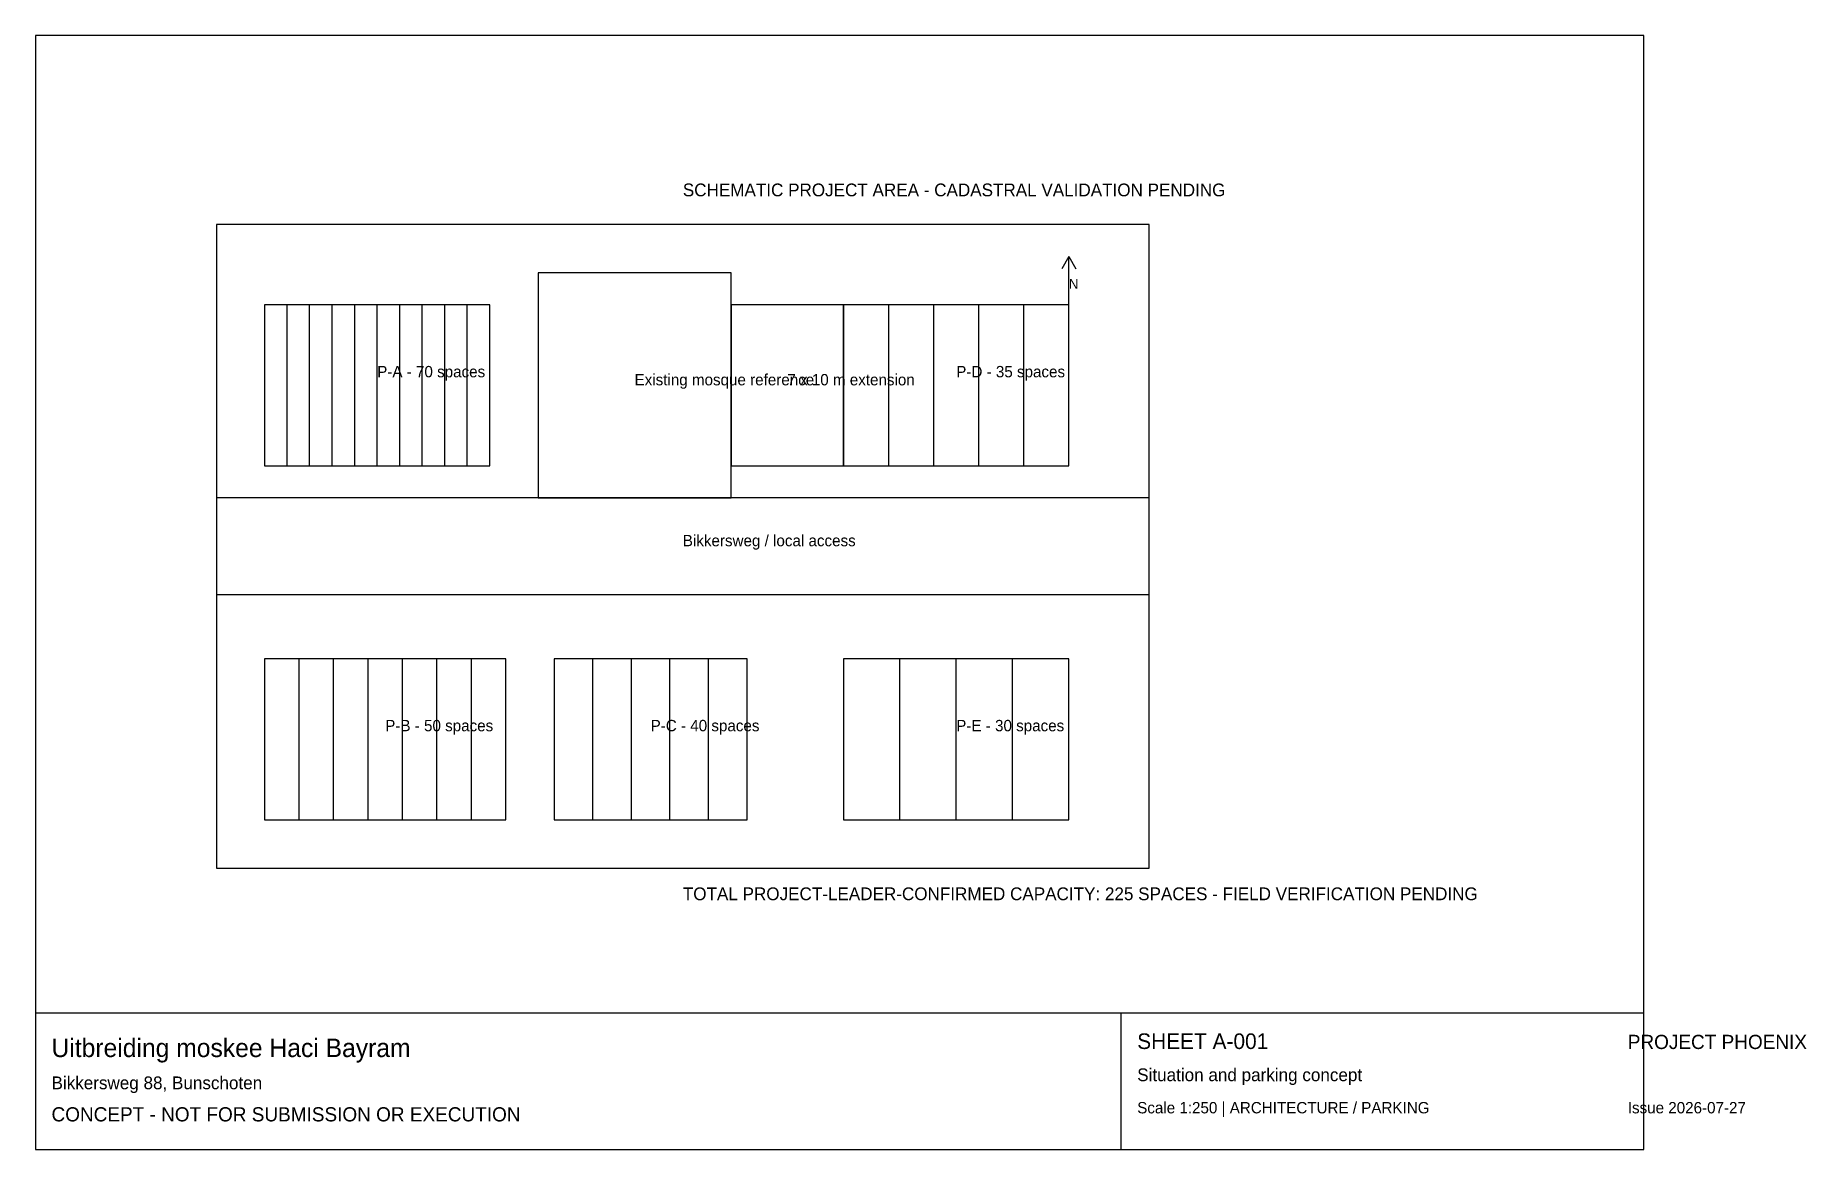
# Model space of a CAD drawing. Extents: x 10 to 450, y 10 to 287.
import ezdxf

# ---------------------------------------------------------------- set-up
doc = ezdxf.new("R2010")
doc.units = 0

msp = doc.modelspace()

# ---------------------------------------------------------------- linework, layer by layer
at = {"layer": 'PHOENIX'}
for p, q in [((410, 287), (10, 287)), ((10, 287), (10, 10)), ((410, 10), (410, 287)), ((287, 240), (55, 240)), ((55, 240), (55, 80)), ((287, 80), (287, 240)), ((267, 232), (265.25, 228.969)), ((267, 208), (267, 232)), ((267, 232), (268.75, 228.969)), ((183, 228), (135, 228)), ((135, 228), (135, 172)), ((183, 172), (183, 228)), ((123, 220), (67, 220)), ((67, 220), (67, 180)), ((72.6, 180), (72.6, 220)), ((78.2, 180), (78.2, 220)), ((83.8, 180), (83.8, 220)), ((89.4, 180), (89.4, 220)), ((95, 180), (95, 220)), ((100.6, 180), (100.6, 220)), ((106.2, 180), (106.2, 220)), ((111.8, 180), (111.8, 220)), ((117.4, 180), (117.4, 220)), ((123, 180), (123, 220)), ((211, 220), (183, 220)), ((183, 220), (183, 180)), ((211, 180), (211, 220)), ((267, 220), (211, 220)), ((211, 220), (211, 180)), ((222.2, 180), (222.2, 220)), ((233.4, 180), (233.4, 220)), ((244.6, 180), (244.6, 220)), ((255.8, 180), (255.8, 220)), ((267, 180), (267, 220)), ((67, 180), (123, 180)), ((183, 180), (211, 180)), ((211, 180), (267, 180)), ((287, 172), (55, 172)), ((55, 172), (55, 148)), ((135, 172), (183, 172)), ((287, 148), (287, 172)), ((55, 148), (287, 148)), ((127, 132), (67, 132)), ((67, 132), (67, 92)), ((75.571, 92), (75.571, 132)), ((84.143, 92), (84.143, 132)), ((92.714, 92), (92.714, 132)), ((101.286, 92), (101.286, 132)), ((109.857, 92), (109.857, 132)), ((118.429, 92), (118.429, 132)), ((127, 92), (127, 132)), ((187, 132), (139, 132)), ((139, 132), (139, 92)), ((148.6, 92), (148.6, 132)), ((158.2, 92), (158.2, 132)), ((167.8, 92), (167.8, 132)), ((177.4, 92), (177.4, 132)), ((187, 92), (187, 132)), ((267, 132), (211, 132)), ((211, 132), (211, 92)), ((225, 92), (225, 132)), ((239, 92), (239, 132)), ((253, 92), (253, 132)), ((267, 92), (267, 132)), ((67, 92), (127, 92)), ((139, 92), (187, 92)), ((211, 92), (267, 92)), ((55, 80), (287, 80)), ((10, 44), (410, 44)), ((280, 10), (280, 44)), ((10, 10), (410, 10))]:
    msp.add_line(p, q, dxfattribs=at)

# ---------------------------------------------------------------- texts
at = {"layer": 'PHOENIX-TEXT'}
for s, height, p in [('SCHEMATIC PROJECT AREA - CADASTRAL VALIDATION PENDING', 3.175, (171, 247)), ('N', 2.469, (267, 224)), ('P-A - 70 spaces', 2.822, (95, 202)), ('Existing mosque reference', 2.822, (159, 200)), ('7 x 10 m extension', 2.822, (197, 200)), ('P-D - 35 spaces', 2.822, (239, 202)), ('Bikkersweg / local access', 2.822, (171, 160)), ('P-B - 50 spaces', 2.822, (97, 114)), ('P-C - 40 spaces', 2.822, (163, 114)), ('P-E - 30 spaces', 2.822, (239, 114)), ('TOTAL PROJECT-LEADER-CONFIRMED CAPACITY: 225 SPACES - FIELD VERIFICATION PENDING', 3.175, (171, 72)), ('Uitbreiding moskee Haci Bayram', 4.586, (14, 33)), ('SHEET A-001', 3.881, (284, 35)), ('PROJECT PHOENIX', 3.528, (406, 35)), ('Bikkersweg 88, Bunschoten', 3.175, (14, 25)), ('Situation and parking concept', 3.175, (284, 27)), ('CONCEPT - NOT FOR SUBMISSION OR EXECUTION', 3.528, (14, 17)), ('Scale 1:250 | ARCHITECTURE / PARKING', 2.822, (284, 19)), ('Issue 2026-07-27', 2.822, (406, 19))]:
    msp.add_text(s, height=height, dxfattribs=at).set_placement(p)

doc.saveas('drawing.dxf')
